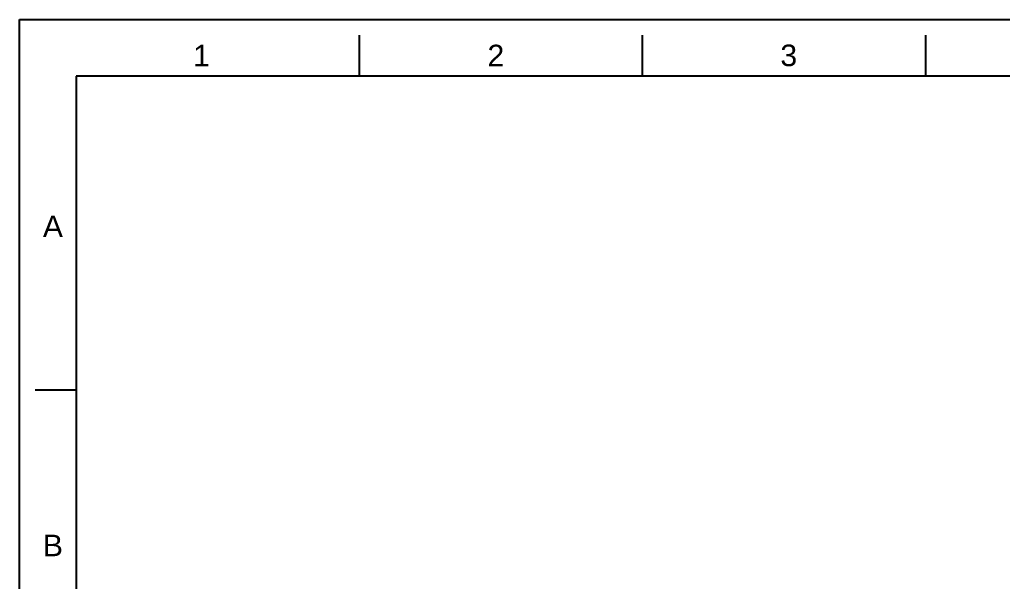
# Model space of a CAD drawing. Header units: millimetres. Extents: x 2985 to 3826, y 1462 to 2056.
# Drawn here: x 2985.1 to 3332.6, y 1857.9 to 2056.5 of the extents above; entities that cross this region are included whole.
import ezdxf

# ---------------------------------------------------------------- set-up
doc = ezdxf.new("R2010")
doc.units = ezdxf.units.MM
doc.layers.add('FORM', color=7, linetype='Continuous')
doc.styles.get("Standard").update_dxf_attribs({"font": 'arial.ttf'})

msp = doc.modelspace()

# ---------------------------------------------------------------- linework, layer by layer
at = {"layer": 'FORM', "color": 7, "linetype": 'Continuous'}
for p, q in [((2985.13, 1461.76), (2985.13, 2056.47)), ((2985.13, 2056.47), (3826.13, 2056.47)), ((3105.28, 2036.44), (3105.28, 2051)), ((3205.4, 2036.44), (3205.4, 2051)), ((3305.52, 2036.44), (3305.52, 2051)), ((3005.16, 2036.44), (3005.16, 1481.78)), ((3806.11, 2036.44), (3005.16, 2036.44)), ((3005.16, 1925.51), (2990.6, 1925.51))]:
    msp.add_line(p, q, dxfattribs=at)

# ---------------------------------------------------------------- texts
at = {"layer": 'FORM', "color": 7, "linetype": 'Continuous', "char_height": 7.63, "attachment_point": 5}
for s, insert in [('1', (3049.44, 2043.79)), ('2', (3153.52, 2043.79)), ('3', (3257.08, 2043.79))]:
    msp.add_mtext_dynamic_manual_height_columns(s, width=50.0595, gutter_width=12.51, heights=[0], dxfattribs=dict(at, insert=insert))
at = {"layer": 'FORM', "char_height": 7.63, "attachment_point": 5}
for s, insert in [('A', (2996.9, 1983.38)), ('B', (2996.9, 1870.56))]:
    msp.add_mtext_dynamic_manual_height_columns(s, width=10.0119, gutter_width=12.51, heights=[0], dxfattribs=dict(at, insert=insert))

doc.saveas('drawing.dxf')
